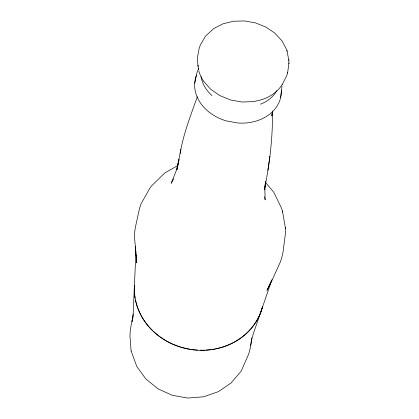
<?xml version="1.0" encoding="UTF-8"?>
<svg xmlns="http://www.w3.org/2000/svg" width="419" height="419" viewBox="0 0 419 419"><rect width="100%" height="100%" fill="white"/><g stroke="black" fill="none" stroke-linecap="round" stroke-linejoin="round"><path stroke-width="0.63" d="M281.997 86.22L280.578 97.292M262.551 306.928A65.207 58.807 10.8 0 1 189.959 349.367A65.207 58.807 10.8 0 1 134.384 285.653L135.803 255.553L135.573 249.221M134.384 285.653L133.242 312.784L132.022 321.541L133.059 316.565M288.874 63.772L288.911 60.498L286.758 49.845L281.877 40.716L274.571 32.902L265.594 26.916L255.386 22.877L244.596 20.95L233.64 21.217L223.196 23.736L213.973 28.413L205.614 35.997L200.46 44.739L199.287 47.813L197.229 58.644L198.564 69.748M272.502 112.444C272.727 138.506 269.537 164.431 264.358 189.943L265.588 181.359M265.473 182.396L264.876 191.3L265.148 199.915L264.635 196.768M282.191 84.628L286.863 75.43L287.701 72.22M287.586 73.053L288.984 62.955M131.116 350.97L136.835 366.536L145.854 378.965L158.036 388.848L172.366 395.332L187.869 398.05L203.534 396.819L218.325 391.665L230.979 383.05L241.239 371.04L248.781 353.804L250.368 347.608L251.788 337.876M272.13 113.601L271.8 115.922L272.512 110.998M250.74 345.45L251.777 339.364L253.265 333.891L271.999 279.567M267.919 170.266L269.93 156.282M178.992 158.958L176.986 169.695L178.923 160.027L176.09 171.13L171.182 183.286L173.639 178.824M180.086 153.537C183.36 133.928 190.729 115.429 197.302 96.789M178.154 163.185L180.919 149.342M194.804 83.13L196.804 73.205L197.847 70.188M133.441 314.287L130.88 326.611L130.079 332.948L129.979 336.274L131.131 351.164M271.172 281.165L266.982 290.404L272.439 279.457L280.133 262.42L281.668 258.109L283.055 252.044L285.412 233.566L285.638 230.911L285.323 227.575M177.981 165.421L164.787 172.979L151.458 185.989L149.635 188.524L140.863 204.215L139.297 209.327L135.327 227.559L134.698 232.168L134.593 238.233L136.767 262.902L136.065 254.543M253.521 101.602L242.03 102.016L230.529 99.968L219.844 95.616L210.595 89.179L203.519 81.108M265.248 182.118L273.796 192.279L281.495 208.117L282.479 211.04L285.512 228.69M286.984 50.5L287.13 51.244M288.754 59.687L288.911 60.498M282.479 211.04L282.652 212.051M135.52 248.111L135.358 246.178L135.541 248.619M135.63 249.394L135.955 253.254M281.427 90.436A43.691 34.677 10.8 0 1 238.018 123.008L226.532 120.965A43.691 34.677 10.8 0 1 196.411 75.31M282.223 84.423A44.519 34.829 10.8 0 1 253.872 101.45M203.372 80.919A44.519 34.829 10.8 0 1 198.795 70.759M198.506 69.528A44.519 34.829 10.8 0 1 198.271 68.287M198.025 66.422A44.519 34.829 10.8 0 1 197.925 65.181M276.833 90.614A39.889 31.399 10.8 0 1 260.597 104.2M211.988 95.558A39.889 31.399 10.8 0 1 201.078 76.509M262.404 306.886A65.055 58.67 10.8 0 1 232.136 343.166M231.56 343.449A65.055 58.67 10.8 0 1 216.068 348.723M215.424 348.854A65.055 58.67 10.8 0 1 211.647 349.498M210.364 349.671A65.055 58.67 10.8 0 1 205.839 350.08M204.54 350.143A65.055 58.67 10.8 0 1 199.994 350.174M197.412 350.064A65.055 58.67 10.8 0 1 190.933 349.378M189.639 349.168A65.055 58.67 10.8 0 1 181.375 347.246M180.757 347.063A65.055 58.67 10.8 0 1 153.658 331.549M152.752 330.685A65.055 58.67 10.8 0 1 141.543 316.099M141.234 315.533A65.055 58.67 10.8 0 1 135.531 299.889M135.169 297.961A65.055 58.67 10.8 0 1 134.661 294.07M134.557 292.766A65.055 58.67 10.8 0 1 134.431 289.513M134.447 287.581A65.055 58.67 10.8 0 1 134.536 285.664"/></g></svg>
